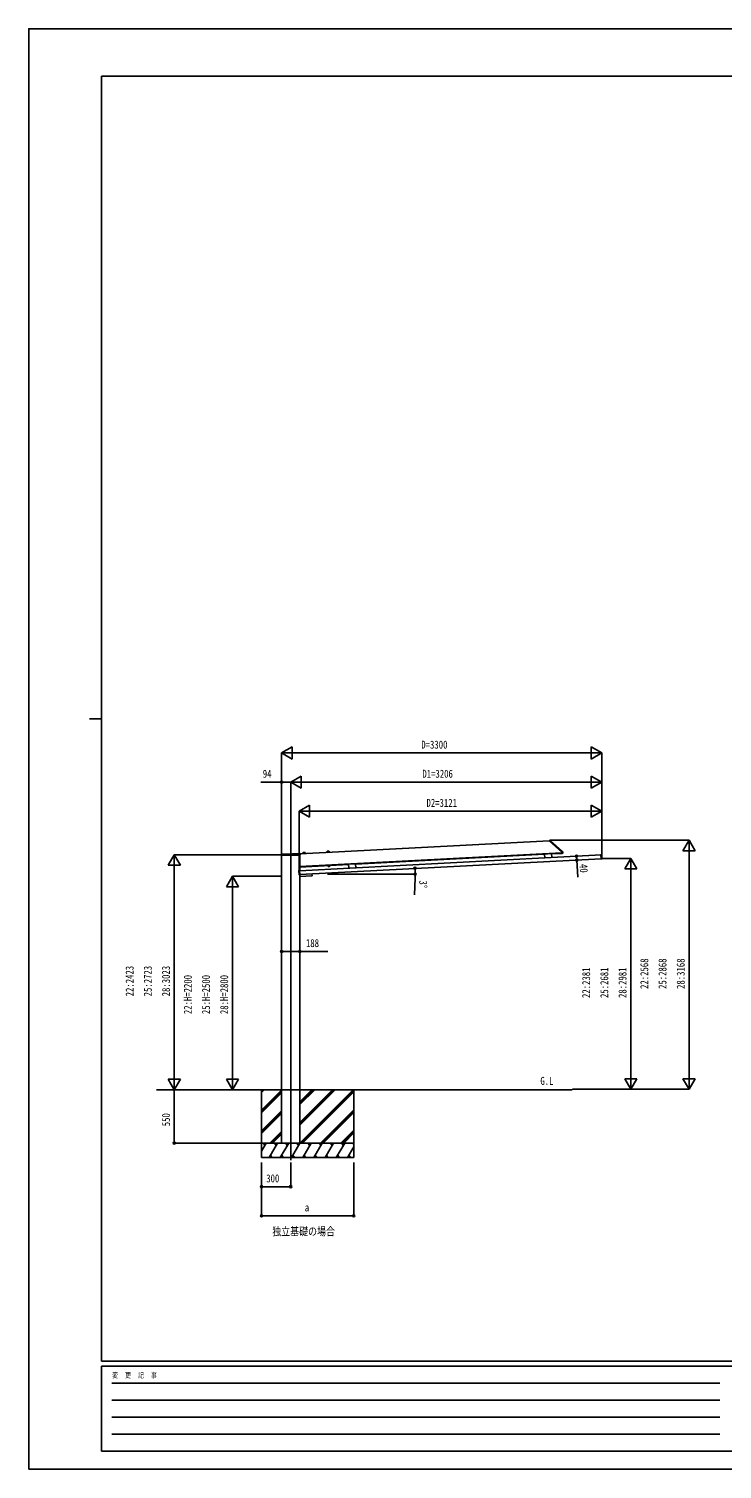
# Model space of a CAD drawing. Units: millimetres, scale not verified. Extents: x -10512 to 10512, y -7425 to 7425.
# Drawn here: x -10512 to -3363, y -7425 to 7425 of the extents above; entities that cross this region are included whole.
import ezdxf
from ezdxf.enums import TextEntityAlignment as Align

# ---------------------------------------------------------------- set-up
doc = ezdxf.new("R2010")
doc.units = ezdxf.units.MM
doc.header["$LTSCALE"] = 30
for name, color, linetype in [('0-2_USER1', 3, 'Continuous'), ('0-3_YKK_12', 2, 'Continuous'), ('0-5_YKK_A1', 4, 'Continuous'), ('0-6_YKK_D', 6, 'Continuous'), ('0-7_YKK_ZWAK', 7, 'Continuous')]:
    doc.layers.add(name, color=color, linetype=linetype)
doc.styles.add('ＭＳ ゴシック', font='')
doc.styles.get('ＭＳ ゴシック').set_extended_font_data('MS Gothic')

msp = doc.modelspace()

# ---------------------------------------------------------------- linework, layer by layer
at = {"layer": '0-3_YKK_12'}
msp.add_line((-7811.55, -1087), (-7811.55, -4239.98), dxfattribs=at)
at = {"layer": '0-5_YKK_A1'}
for p, q in [((-7714.27, -1079.96), (-5146.5, -945.39)), ((-5146.68, -941.9), (-5139.08, -941.96)), ((-5146.66, -942.37), (-5146.68, -941.9)), ((-5146.66, -942.37), (-5146.36, -947.99)), ((-5146.2, -948.34), (-5016.71, -1064.93)), ((-5136.44, -942.99), (-5008.58, -1058.12)), ((-7911.11, -1094.33), (-7911.04, -1086.48)), ((-7910.61, -1094.33), (-7911.11, -1094.33)), ((-7713.14, -1094.33), (-7910.61, -1094.33)), ((-7910.04, -1085.49), (-7714.53, -1085.49)), ((-7905.55, -3512.5), (-7905.55, -1094.33)), ((-7877.8, -1085.42), (-7715.56, -1076.92)), ((-7719.89, -1254.49), (-4607.62, -1091.38)), ((-7718.85, -1254.44), (-7718.85, -1094.33)), ((-7717.8, -1294.44), (-4612.21, -1131.68)), ((-7717.55, -1212.31), (-5016.26, -1070.74)), ((-7717.55, -1254.37), (-7717.55, -1094.33)), ((-7714.52, -1077.8), (-7713.54, -1086.38)), ((-7713.54, -1086.38), (-7713.54, -1086.4)), ((-7713.54, -1086.4), (-7712.63, -1094.33)), ((-7712.63, -1094.33), (-7713.14, -1094.33)), ((-7686.52, -1076.57), (-7686.53, -1078.1)), ((-7686.53, -1078.1), (-7662.56, -1076.85)), ((-7686.53, -1078.1), (-7662.56, -1076.85)), ((-7686.51, -1078.5), (-7686.53, -1078.1)), ((-7686.51, -1078.5), (-7662.54, -1077.25)), ((-7686.04, -1076.08), (-7663.26, -1074.88)), ((-7685.46, -1069.35), (-7685.52, -1076.05)), ((-7682.62, -1066.38), (-7667.68, -1065.6)), ((-7664.55, -1068.26), (-7663.79, -1074.91)), ((-7662.74, -1075.32), (-7662.56, -1076.85)), ((-7662.54, -1077.25), (-7662.56, -1076.85)), ((-7436.86, -1063.49), (-7436.87, -1065.02)), ((-7436.87, -1065.02), (-7412.91, -1063.76)), ((-7436.87, -1065.02), (-7412.91, -1063.76)), ((-7436.85, -1065.42), (-7436.87, -1065.02)), ((-7436.85, -1065.42), (-7412.89, -1064.16)), ((-7436.39, -1062.99), (-7413.6, -1061.8)), ((-7435.8, -1056.27), (-7435.86, -1062.96)), ((-7432.96, -1053.3), (-7418.03, -1052.52)), ((-7414.89, -1055.17), (-7414.13, -1061.83)), ((-7413.08, -1062.24), (-7412.91, -1063.76)), ((-7412.89, -1064.16), (-7412.91, -1063.76)), ((-7143.95, -1184.75), (-7214.85, -1188.47)), ((-7143.95, -1184.75), (-7141.88, -1224.2)), ((-7143.82, -1187.25), (-5194.25, -1085.08)), ((-5123.48, -1078.87), (-5194.38, -1082.58)), ((-5194.38, -1082.58), (-5192.32, -1122.03)), ((-5123.48, -1078.87), (-5121.41, -1118.31)), ((-5123.35, -1081.36), (-5016, -1075.74)), ((-5016.55, -1065.27), (-5016.46, -1066.88)), ((-5016.41, -1067.81), (-5016.46, -1066.88)), ((-5016.41, -1067.81), (-5008.78, -1067.88)), ((-5016.39, -1068.31), (-5016.41, -1067.81)), ((-5016.39, -1068.31), (-5016, -1075.74)), ((-5016, -1075.74), (-5008.39, -1075.34)), ((-5008.78, -1067.88), (-5007.37, -1067.89)), ((-5007.26, -1060.88), (-5006.94, -1066.96)), ((-5006.94, -1066.96), (-5006.87, -1068.37)), ((-4619.47, -1092.01), (-4614.3, -1091.73)), ((-4613.18, -1090.3), (-4614.38, -1090.36)), ((-4614.36, -1090.71), (-4614.38, -1090.36)), ((-4614.38, -1090.36), (-4614.38, -1090.36)), ((-4614.33, -1091.21), (-4614.36, -1090.71)), ((-4612.18, -1132.23), (-4614.33, -1091.21)), ((-4613.18, -1090.3), (-4613.18, -1090.3)), ((-4612.58, -1090.16), (-4606.69, -1089.85)), ((-4612.16, -1132.73), (-4612.18, -1132.23)), ((-4612.16, -1132.73), (-4612.14, -1133.08)), ((-4612.14, -1133.08), (-4610.94, -1133.02)), ((-4612.14, -1133.08), (-4612.14, -1133.08)), ((-4610.94, -1133.02), (-4610.94, -1133.02)), ((-4604.44, -1132.79), (-4610.33, -1133.1)), ((-4606.17, -1090.32), (-4603.97, -1132.26)), ((-7728.13, -1253.93), (-7725.94, -1295.88)), ((-7721.77, -1253.1), (-7727.66, -1253.41)), ((-7725.41, -1296.35), (-7719.52, -1296.04)), ((-7721.16, -1253.18), (-7719.97, -1253.12)), ((-7721.16, -1253.18), (-7721.16, -1253.18)), ((-7719.95, -1253.47), (-7719.97, -1253.12)), ((-7719.97, -1253.12), (-7719.97, -1253.12)), ((-7719.92, -1253.97), (-7719.95, -1253.47)), ((-7717.77, -1294.99), (-7719.92, -1253.97)), ((-7719.41, -1296.02), (-7718.52, -1313)), ((-7717.73, -1295.84), (-7718.93, -1295.9)), ((-7718.93, -1295.9), (-7718.93, -1295.9)), ((-7718.85, -3512.5), (-7718.85, -1295.9)), ((-7718.85, -1312.5), (-7718.55, -1312.5)), ((-7717.75, -1295.49), (-7717.77, -1294.99)), ((-7717.75, -1295.49), (-7717.73, -1295.84)), ((-7717.73, -1295.84), (-7717.73, -1295.84)), ((-7717.29, -1217.3), (-7717.55, -1212.35)), ((-7717.55, -3512.5), (-7717.55, -1313.95)), ((-7717.47, -1313.95), (-7593.14, -1307.43)), ((-7717.29, -1217.3), (-7214.72, -1190.97)), ((-7593.17, -1287.91), (-7592.2, -1306.38)), ((-7410.04, -1204.41), (-7425.03, -1205.19)), ((-7425.03, -1205.19), (-7424.77, -1210.1)), ((-7423.74, -1210.63), (-7424.77, -1210.1)), ((-7424.57, -1205.17), (-7424.66, -1203.57)), ((-7410.75, -1209.95), (-7423.74, -1210.63)), ((-7421.28, -1205), (-7421.02, -1209.91)), ((-7413.78, -1204.6), (-7413.53, -1209.52)), ((-7410.75, -1209.95), (-7409.78, -1209.32)), ((-7410.58, -1202.83), (-7410.49, -1204.43)), ((-7410.04, -1204.41), (-7409.78, -1209.32)), ((-7214.85, -1188.47), (-7212.78, -1227.92)), ((-9195.95, -3512.5), (-4909.14, -3512.5)), ((-8112.45, -3512.5), (-8112.45, -4212.5)), ((-8112.45, -3539.88), (-8085.07, -3512.5)), ((-8112.45, -3525.74), (-8099.21, -3512.5)), ((-8112.45, -3723.73), (-7906.45, -3517.73)), ((-8112.45, -3737.87), (-7906.45, -3531.87)), ((-8112.45, -3752.01), (-7906.45, -3546.01)), ((-7905.55, -3512.5), (-7905.55, -4062.5)), ((-7718.85, -3512.5), (-7718.85, -4062.5)), ((-7718.59, -4062.5), (-7168.59, -3512.5)), ((-7718.45, -3878.51), (-7352.44, -3512.5)), ((-7718.45, -3850.23), (-7380.72, -3512.5)), ((-7718.45, -3864.37), (-7366.58, -3512.5)), ((-7718.45, -3666.38), (-7564.57, -3512.5)), ((-7718.45, -3652.24), (-7578.71, -3512.5)), ((-7718.45, -3638.1), (-7592.85, -3512.5)), ((-7704.45, -4062.5), (-7162.45, -3520.51)), ((-7690.31, -4062.5), (-7162.45, -3534.65)), ((-7162.45, -3512.5), (-7162.45, -4212.5)), ((-8112.45, -3935.86), (-7906.45, -3729.86)), ((-8112.45, -3950), (-7906.45, -3744)), ((-8112.45, -3964.15), (-7906.45, -3758.15)), ((-7506.46, -4062.5), (-7162.45, -3718.49)), ((-7492.32, -4062.5), (-7162.45, -3732.64)), ((-7478.17, -4062.5), (-7162.45, -3746.78)), ((-8026.96, -4062.5), (-7906.45, -3941.99)), ((-8012.82, -4062.5), (-7906.45, -3956.14)), ((-7998.67, -4062.5), (-7906.45, -3970.28)), ((-7294.33, -4062.5), (-7162.45, -3930.63)), ((-7280.18, -4062.5), (-7162.45, -3944.77)), ((-7266.04, -4062.5), (-7162.45, -3958.91)), ((-7162.45, -4062.5), (-8112.45, -4062.5)), ((-8112.45, -4146.33), (-8064.05, -4062.5)), ((-8079.05, -4088.48), (-8094.05, -4062.5)), ((-8035.18, -4212.5), (-7948.58, -4062.5)), ((-7963.58, -4088.48), (-7978.58, -4062.5)), ((-7919.71, -4212.5), (-7833.11, -4062.5)), ((-7905.55, -4062.5), (-7718.85, -4062.5)), ((-7848.11, -4088.48), (-7863.11, -4062.5)), ((-7804.24, -4212.5), (-7717.64, -4062.5)), ((-7732.64, -4088.48), (-7747.64, -4062.5)), ((-7688.77, -4212.5), (-7602.17, -4062.5)), ((-7617.17, -4088.48), (-7632.17, -4062.5)), ((-7573.3, -4212.5), (-7486.7, -4062.5)), ((-7516.7, -4062.5), (-7501.7, -4088.48)), ((-7457.83, -4212.5), (-7371.23, -4062.5)), ((-7386.23, -4088.48), (-7401.23, -4062.5)), ((-7342.36, -4212.5), (-7255.76, -4062.5)), ((-7270.76, -4088.48), (-7285.76, -4062.5)), ((-7226.89, -4212.5), (-7162.45, -4100.88)), ((-7162.45, -4076.08), (-7170.29, -4062.5)), ((-8112.45, -4212.5), (-7162.45, -4212.5)), ((-8020.19, -4186.52), (-8005.19, -4212.5)), ((-7904.71, -4186.52), (-7889.71, -4212.5)), ((-7789.24, -4186.52), (-7774.25, -4212.5)), ((-7673.77, -4186.52), (-7658.78, -4212.5)), ((-7558.3, -4186.52), (-7543.31, -4212.5)), ((-7442.83, -4186.52), (-7427.84, -4212.5)), ((-7327.36, -4186.52), (-7312.37, -4212.5)), ((-7211.89, -4186.52), (-7196.89, -4212.5))]:
    msp.add_line(p, q, dxfattribs=at)
msp.add_lwpolyline([(-5006.87, -1068.37), (-5006.51, -1075.24), (-5008.39, -1075.34)], dxfattribs=at)
msp.add_lwpolyline([(-7426.19, -1202.05), (-7409.21, -1201.16), (-7409.13, -1202.76), (-7426.1, -1203.65)], close=True, dxfattribs=at)
for centre, radius, start, end in [((-5145.86, -947.96), 0.5, 183, 228), ((-5139.12, -945.96), 4, 48, 89.5), ((-7910.04, -1086.49), 1, 90, 176.5048), ((-7910.04, -1086.49), 1, 176.5048, 179.5), ((-7880.42, -1035.49), 50, 270, 273.00032), ((-7715.51, -1077.92), 1, 6.5, 93.00032), ((-7714.53, -1086.49), 1, 6.5, 90), ((-7686.02, -1076.58), 0.5, 93, 179.5), ((-7682.46, -1069.38), 3, 93, 179.5), ((-7667.53, -1068.6), 3, 6.5, 93), ((-7663.24, -1075.38), 0.5, 6.5, 93), ((-7436.36, -1063.49), 0.5, 93, 179.5), ((-7432.8, -1056.3), 3, 93, 179.5), ((-7417.87, -1055.51), 3, 6.5, 93), ((-7413.58, -1062.3), 0.5, 6.5, 93), ((-5017.04, -1065.3), 0.5, 3, 48), ((-5011.26, -1061.09), 4, 3, 48), ((-5007.37, -1068.39), 0.5, 3, 89.5), ((-4613.14, -1087.43), 2.86, 272.73957, 279.49104), ((-4610.62, -1137.29), 4.28, 87.31821, 94.21342), ((-7721.51, -1250.33), 2.86, 266.50896, 273.26043), ((-7718.79, -1300.18), 4.28, 91.78658, 98.68179), ((-7717.53, -1312.95), 1, 183, 273), ((-7593.2, -1306.43), 1, 273, 3), ((-7423.04, -1207.27), 3.32, 238.61575, 307.38425), ((-7417.89, -1197.89), 12.42, 255.41205, 290.58795), ((-7411.8, -1206.68), 3.32, 238.61575, 307.38425)]:
    msp.add_arc(centre, radius, start, end, dxfattribs=at)
for centre, major_axis, ratio, start_param, end_param in [((-4613.18, -1090.26), (0.599, 0.031), 0.061163, 4.71238898, 5.02268866), ((-4612.57, -1090.46), (0.016, -0.3), 0.998135, 3.14159265, 3.95507086), ((-4610.35, -1132.8), (0.016, -0.3), 0.998135, 5.46983661, 6.28318531), ((-4606.67, -1090.35), (0.336, 0.373), 0.99628, 5.49965061, 7.06672), ((-4604.47, -1132.29), (0.373, -0.336), 0.99628, 5.49965061, 7.06672), ((-7727.63, -1253.91), (-0.373, 0.336), 0.99628, 5.49965061, 7.06672), ((-7725.44, -1295.85), (-0.336, -0.373), 0.99628, 5.49965061, 7.06672), ((-7721.75, -1253.4), (0.016, -0.3), 0.998135, 2.32811445, 3.14159265), ((-7721.17, -1253.14), (-0.599, -0.031), 0.061163, 1.26049665, 1.57079633), ((-7719.54, -1295.74), (0.016, -0.3), 0.998135, 0, 0.81334869)]:
    msp.add_ellipse(centre, major_axis=major_axis, ratio=ratio, start_param=start_param, end_param=end_param, dxfattribs=at)
at = {"layer": '0-6_YKK_D'}
for p, q in [((-7905.55, -41.02), (-7797.3, 21.48)), ((-7797.3, -103.52), (-7797.3, 21.48)), ((-4605.55, -41.02), (-4713.8, 21.48)), ((-4713.8, 21.48), (-4713.8, -103.52)), ((-7905.55, -1074.55), (-7905.55, -40.02)), ((-7905.55, -41.02), (-7797.3, -103.52)), ((-7905.55, -41.02), (-7689.04, -41.02)), ((-7780.55, -41.02), (-4730.55, -41.02)), ((-4605.55, -41.02), (-4822.06, -41.02)), ((-4605.55, -41.02), (-4713.8, -103.52)), ((-4605.55, -1125.91), (-4605.55, -40.02)), ((-7811.55, -341.02), (-7703.3, -278.52)), ((-7703.3, -403.52), (-7703.3, -278.52)), ((-4605.55, -341.02), (-4713.8, -278.52)), ((-4713.8, -278.52), (-4713.8, -403.52)), ((-7905.55, -1084.55), (-7905.55, -340.02)), ((-7811.55, -1082.05), (-7811.55, -340.02)), ((-7811.55, -1082.05), (-7811.55, -340.02)), ((-7811.55, -341.02), (-7703.3, -403.52)), ((-7811.55, -341.02), (-7595.04, -341.02)), ((-7686.55, -341.02), (-4730.55, -341.02)), ((-4605.55, -341.02), (-4822.06, -341.02)), ((-4605.55, -341.02), (-4713.8, -403.52)), ((-4605.55, -1125.91), (-4605.55, -340.02)), ((-7726.55, -641.02), (-7618.3, -578.52)), ((-7618.3, -703.52), (-7618.3, -578.52)), ((-4605.55, -641.02), (-4713.8, -578.52)), ((-4713.8, -578.52), (-4713.8, -703.52)), ((-7726.55, -1250.4), (-7726.55, -640.02)), ((-7726.55, -641.02), (-7618.3, -703.52)), ((-7726.55, -641.02), (-7510.05, -641.02)), ((-7601.55, -641.02), (-4730.55, -641.02)), ((-4605.55, -641.02), (-4822.06, -641.02)), ((-4605.55, -641.02), (-4713.8, -703.52)), ((-4605.55, -1125.91), (-4605.55, -640.02)), ((-5137.51, -941.02), (-3704.55, -941.02)), ((-3705.55, -941.02), (-3768.05, -1049.28)), ((-3705.55, -941.02), (-3643.05, -1049.28)), ((-3705.55, -941.02), (-3705.55, -1157.53)), ((-9012.45, -1089.5), (-9074.95, -1197.75)), ((-7906.55, -1089.5), (-9013.45, -1089.5)), ((-9012.45, -1089.5), (-8949.95, -1197.75)), ((-9012.45, -1089.5), (-9012.45, -1306.01)), ((-4609.02, -1127.62), (-4304.55, -1127.62)), ((-4305.55, -1127.62), (-4368.05, -1235.87)), ((-4305.55, -1127.62), (-4243.05, -1235.87)), ((-4305.55, -1127.62), (-4305.55, -1344.13)), ((-3768.05, -1049.28), (-3643.05, -1049.28)), ((-3705.55, -1066.02), (-3705.55, -3383.55)), ((-9074.95, -1197.75), (-8949.95, -1197.75)), ((-9012.45, -1214.5), (-9012.45, -3387.5)), ((-8412.45, -1312.5), (-8474.95, -1420.75)), ((-7906.55, -1312.5), (-8413.45, -1312.5)), ((-8412.45, -1312.5), (-8349.95, -1420.75)), ((-8412.45, -1312.5), (-8412.45, -1529.01)), ((-7431.99, -1290.55), (-6528.2, -1290.55)), ((-6529.96, -1333.04), (-6536.1, -1504.93)), ((-4368.05, -1235.87), (-4243.05, -1235.87)), ((-4305.55, -3383.55), (-4305.55, -1252.62)), ((-8474.95, -1420.75), (-8349.95, -1420.75)), ((-8412.45, -1437.5), (-8412.45, -3387.5)), ((-9012.45, -3512.5), (-9074.95, -3404.25)), ((-8949.95, -3404.25), (-9074.95, -3404.25)), ((-9012.45, -3512.5), (-9012.45, -3295.99)), ((-9012.45, -3512.5), (-8949.95, -3404.25)), ((-8412.45, -3512.5), (-8474.95, -3404.25)), ((-8349.95, -3404.25), (-8474.95, -3404.25)), ((-8412.45, -3512.5), (-8412.45, -3295.99)), ((-8412.45, -3512.5), (-8349.95, -3404.25)), ((-4305.55, -3508.55), (-4368.05, -3400.3)), ((-4243.05, -3400.3), (-4368.05, -3400.3)), ((-4305.55, -3508.55), (-4305.55, -3292.05)), ((-4305.55, -3508.55), (-4243.05, -3400.3)), ((-3705.55, -3508.55), (-3768.05, -3400.3)), ((-3643.05, -3400.3), (-3768.05, -3400.3)), ((-3705.55, -3508.55), (-3705.55, -3292.05)), ((-3705.55, -3508.55), (-3643.05, -3400.3)), ((-9012.45, -3512.5), (-9012.45, -4062.5)), ((-4908.14, -3508.55), (-4304.55, -3508.55)), ((-4907.14, -3508.55), (-3704.55, -3508.55)), ((-8113.45, -4062.5), (-9013.45, -4062.5)), ((-8112.45, -4262.5), (-8112.45, -4513.5)), ((-8112.45, -4262.5), (-8112.45, -4813.5)), ((-7812.45, -4262.5), (-7812.45, -4513.5)), ((-7162.45, -4262.5), (-7162.45, -4813.5)), ((-8112.45, -4512.5), (-7812.45, -4512.5)), ((-8112.45, -4812.5), (-7162.45, -4812.5))]:
    msp.add_line(p, q, dxfattribs=at)
for points in [[(-7811.55, -341.02), (-7905.55, -341.02), (-8120.05, -341.02)], [(-4864.45, -1104.84), (-4862.36, -1144.79), (-4853.05, -1322.38)], [(-7905.55, -2086.88), (-7717.55, -2086.88), (-7431.05, -2086.88)]]:
    msp.add_lwpolyline(points, dxfattribs=at)
for centre in [(-7905.55, -341.02), (-4864.45, -1104.84), (-4862.36, -1144.79), (-6530.83, -1228.28), (-6529.2, -1290.55), (-7905.55, -2086.88), (-7717.55, -2086.88), (-9012.45, -4062.5), (-8112.45, -4512.5), (-7812.45, -4512.5), (-8112.45, -4812.5), (-7162.45, -4812.5)]:
    msp.add_circle(centre, 10.62, dxfattribs=at)
for start, end in [(0, 3), (357.95301, 0)]:
    msp.add_arc((-7718.85, -1290.55), 1189.65, start, end, dxfattribs=at)
at = {"layer": '0-7_YKK_ZWAK'}
for p, q in [((9737.55, 6937.5), (-9762.45, 6937.5)), ((-9762.45, -6312.5), (-9762.45, 6937.5)), ((-9887.45, 312.5), (-9762.45, 312.5)), ((9737.55, -6312.5), (-9762.45, -6312.5)), ((-3262.45, -6362.5), (-9762.45, -6362.5)), ((-9762.45, -7237.5), (-9762.45, -6362.5)), ((-9656.2, -6537.5), (-3387.45, -6537.5)), ((-9656.2, -6712.5), (-3387.45, -6712.5)), ((-9656.2, -6887.5), (-3387.45, -6887.5)), ((-9656.2, -7062.5), (-3387.45, -7062.5)), ((-9762.45, -7237.5), (-3262.45, -7237.5))]:
    msp.add_line(p, q, dxfattribs=at)
msp.add_lwpolyline([(-10512.5, -7425), (10512.5, -7425), (10512.5, 7425), (-10512.5, 7425)], close=True, dxfattribs=at)

# ---------------------------------------------------------------- texts
at = {"layer": '0-2_USER1', "style": 'ＭＳ ゴシック', "width": 0.8}
for s, p in [('G.L', (-5237.95, -3487.19)), ('独立基礎の場合', (-8002.44, -5040))]:
    msp.add_text(s, height=82.48, dxfattribs=at).set_placement(p, align=Align.BOTTOM_LEFT)
at = {"layer": '0-6_YKK_D', "style": 'ＭＳ ゴシック', "width": 0.8}
for s, p in [('D=3300', (-6465.55, -21.02)), ('94', (-8100.05, -321.02)), ('D1=3206', (-6454.55, -321.02)), ('D2=3121', (-6412.05, -621.02)), ('188', (-7655.05, -2066.88)), ('300', (-8064.45, -4492.5)), ('a', (-7667.45, -4792.5))]:
    msp.add_text(s, height=82.48, dxfattribs=at).set_placement(p, align=Align.BOTTOM_LEFT)
for s, rotation, p in [('40', 273, (-4858.38, -1188.81)), ('3°', 267.953, (-6510.69, -1353.74)), ('22:2568', 90, (-4100.55, -2473.79)), ('25:2868', 90, (-3913.05, -2473.79)), ('28:3168', 90, (-3725.55, -2473.79)), ('22:2423', 90, (-9407.45, -2550)), ('25:2723', 90, (-9219.95, -2550)), ('28:3023', 90, (-9032.45, -2550)), ('22:H=2200', 90, (-8807.45, -2733.5)), ('25:H=2500', 90, (-8619.95, -2733.5)), ('28:H=2800', 90, (-8432.45, -2733.5)), ('22:2381', 90, (-4700.55, -2567.09)), ('25:2681', 90, (-4513.05, -2567.09)), ('28:2981', 90, (-4325.55, -2567.09)), ('550', 90, (-9032.45, -3889.5))]:
    msp.add_text(s, height=82.48, rotation=rotation, dxfattribs=at).set_placement(p, align=Align.BOTTOM_LEFT)
at = {"layer": '0-7_YKK_ZWAK', "style": 'ＭＳ ゴシック', "width": 0.8}
msp.add_text('変  更  記  事', height=54.99, dxfattribs=at).set_placement((-9653.28, -6500), align=Align.BOTTOM_LEFT)

doc.saveas('drawing.dxf')
